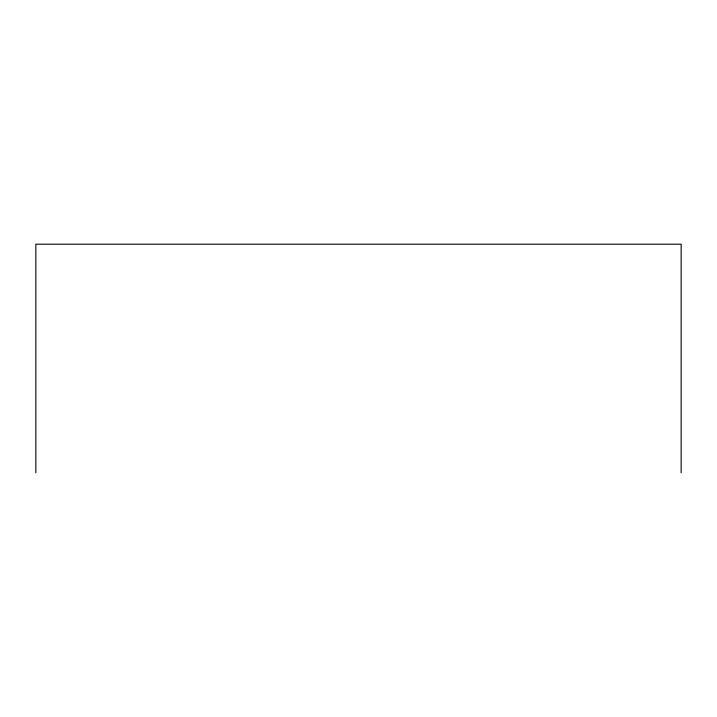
<?xml version="1.0" encoding="UTF-8"?>
<svg xmlns="http://www.w3.org/2000/svg" width="717" height="717" viewBox="0 0 717 717"><rect width="100%" height="100%" fill="white"/><g stroke="black" fill="none" stroke-linecap="round" stroke-linejoin="round"><path stroke-width="1.08" d="M681.15 472.799L681.15 244.201L35.85 244.201L35.85 472.799"/></g></svg>
